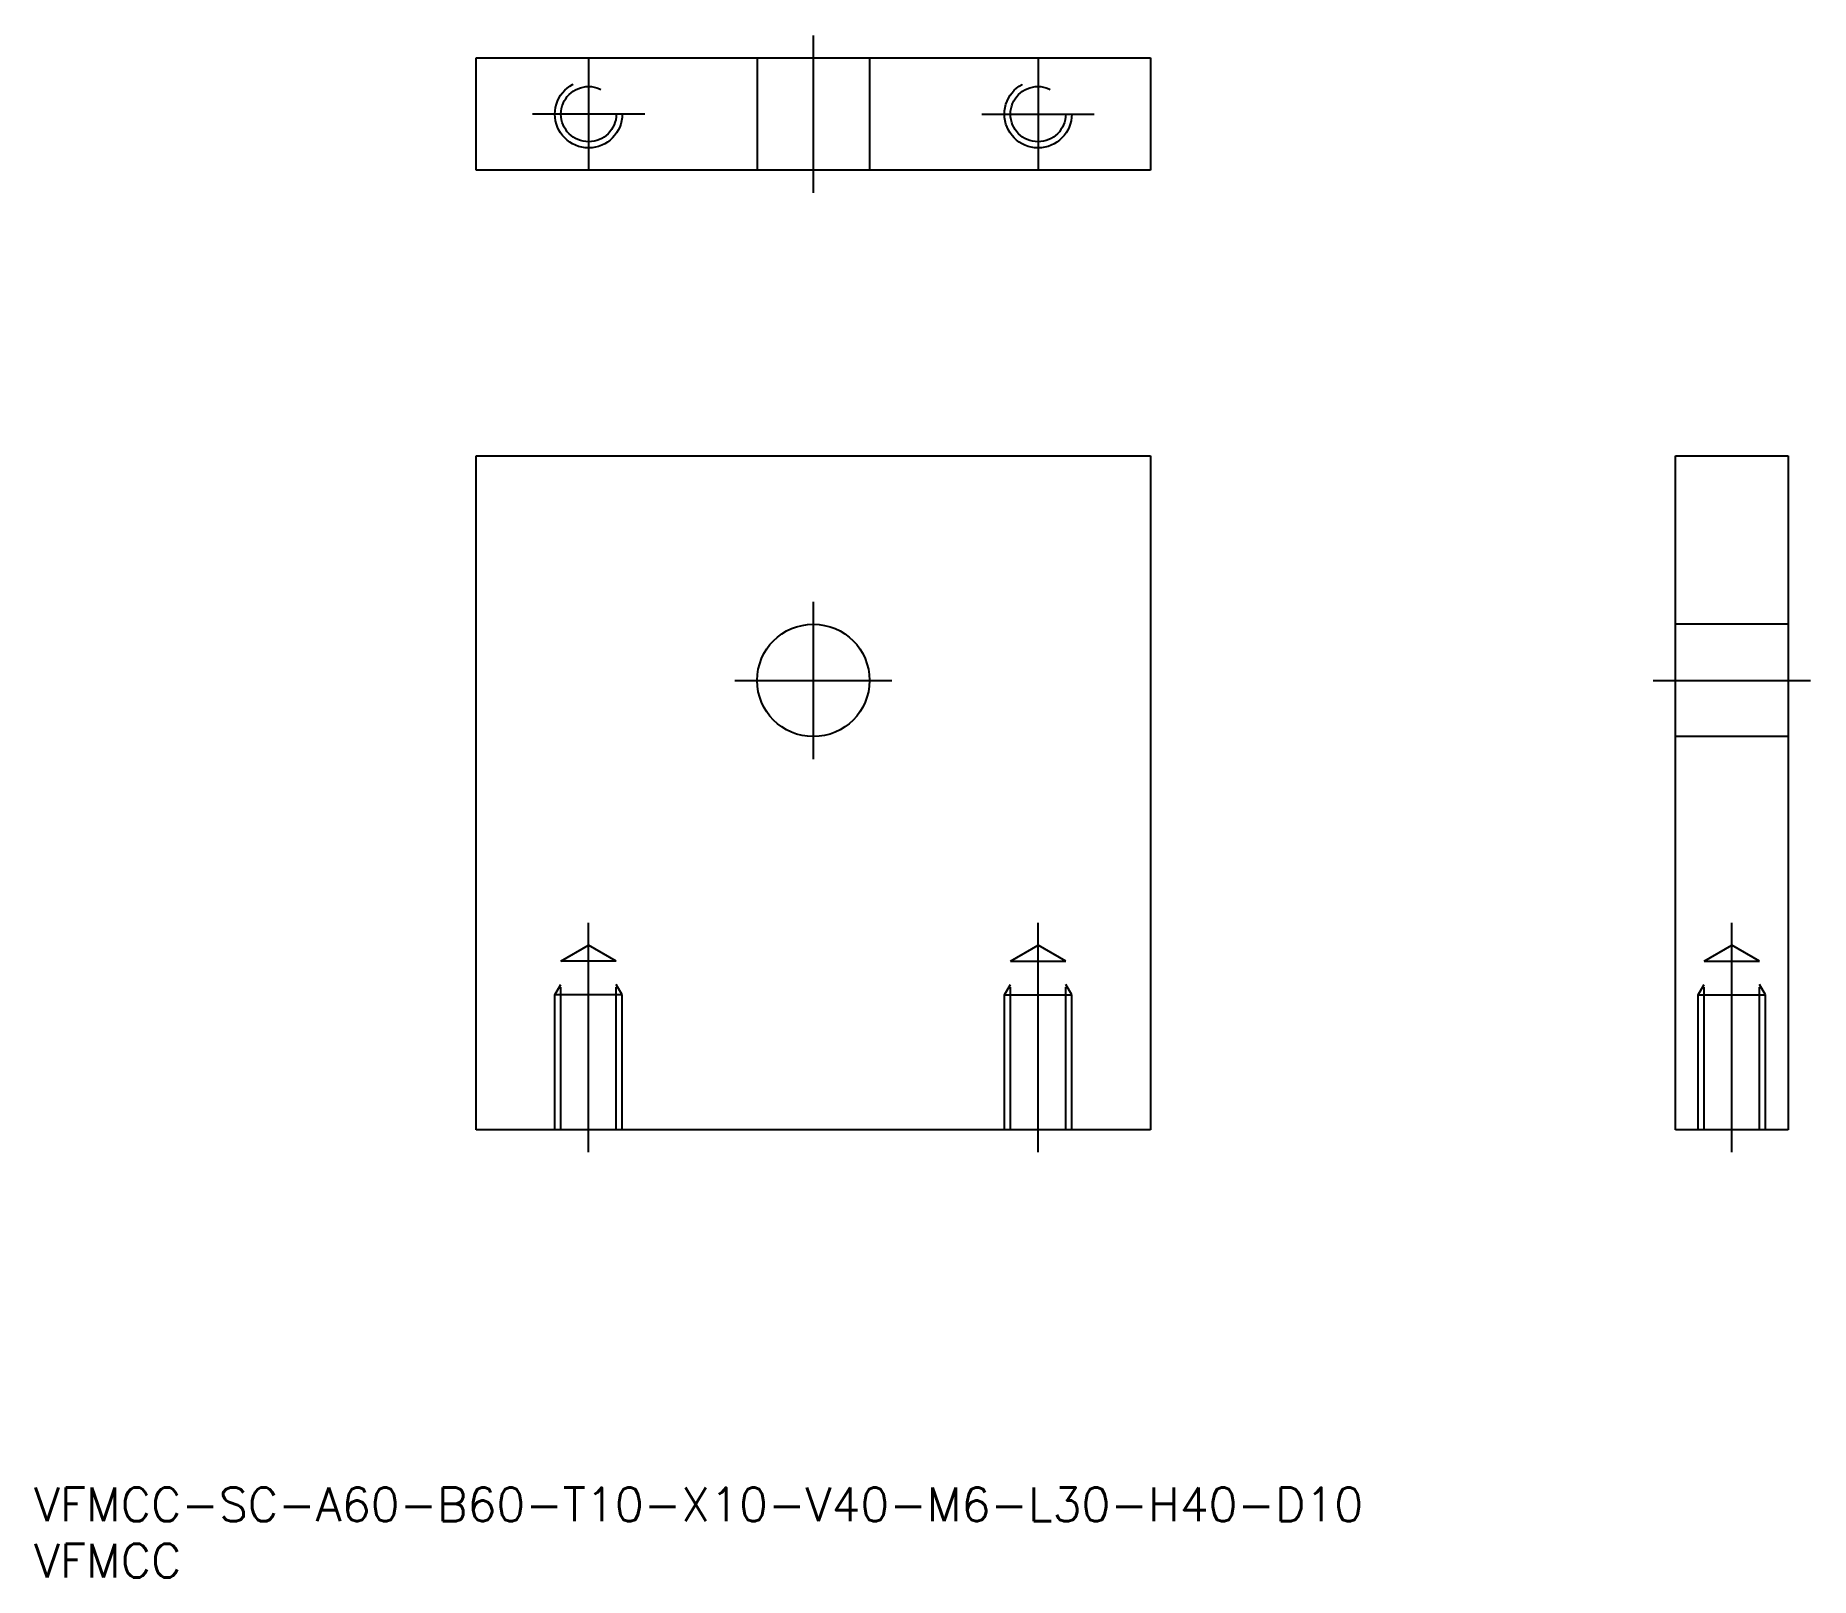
# Model space of a CAD drawing. Extents: x 0 to 158, y 0 to 137.
import ezdxf

# ---------------------------------------------------------------- set-up
doc = ezdxf.new("R2010")
doc.units = 0
doc.linetypes.add('CENTER', pattern=[50.8, 31.75, -6.35, 6.35, -6.35])
doc.linetypes.add('DASHED', pattern=[19.05, 12.7, -6.35])
doc.layers.get('0').update_dxf_attribs({"linetype": 'CONTINUOUS'})
doc.layers.add('CENTER', color=1, linetype='CENTER')
doc.styles.get("Standard").update_dxf_attribs({"font": 'txt.shx', "height": 3, "bigfont": 'bigfont.shx'})

# ---------------------------------------------------------------- blocks, each defined once
blk = doc.blocks.new('*U1')
at = {"color": 7, "linetype": 'CONTINUOUS'}
blk.add_text('VFMCC-SC-A60-B60-T10-X10-V40-M6-L30-H40-D10', height=3, dxfattribs=at).set_placement((0, 5))
blk = doc.blocks.new('*U2')
at = {"color": 7, "linetype": 'CONTINUOUS'}
blk.add_text('VFMCC', height=3, dxfattribs=at).set_placement((0, 0))

msp = doc.modelspace()

# ---------------------------------------------------------------- linework, layer by layer
at = {"color": 7, "linetype": 'CONTINUOUS'}
for p, q in [((39.352956, 135.244844), (99.352956, 135.244844)), ((39.352956, 125.244844), (39.352956, 135.244844)), ((99.352956, 135.244844), (99.352956, 125.244844)), ((99.352956, 125.244844), (39.352956, 125.244844)), ((39.352956, 99.846475), (99.352956, 99.846475)), ((39.352956, 39.846475), (39.352956, 99.846475)), ((99.352956, 99.846475), (99.352956, 39.846475)), ((146.095241, 99.846475), (156.095241, 99.846475)), ((146.095241, 39.846475), (146.095241, 99.846475)), ((156.095241, 99.846475), (156.095241, 39.846475)), ((99.352956, 39.846475), (39.352956, 39.846475)), ((156.095241, 39.846475), (146.095241, 39.846475))]:
    msp.add_line(p, q, dxfattribs=at)
at = {"color": 3, "linetype": 'DASHED'}
for p, q in [((64.352956, 135.244844), (64.352956, 125.244844)), ((74.352956, 135.244844), (74.352956, 125.244844)), ((156.095241, 84.846475), (146.095241, 84.846475)), ((156.095241, 74.846475), (146.095241, 74.846475)), ((46.894456, 54.846475), (49.352956, 56.26589)), ((51.811456, 54.846475), (49.352956, 56.26589)), ((86.894456, 54.846475), (89.352956, 56.26589)), ((91.811456, 54.846475), (89.352956, 56.26589)), ((148.636741, 54.846475), (151.095241, 56.26589)), ((153.553741, 54.846475), (151.095241, 56.26589)), ((46.894456, 39.846475), (46.894456, 54.846475)), ((51.811456, 54.846475), (46.894456, 54.846475)), ((51.811456, 39.846475), (51.811456, 54.846475)), ((86.894456, 39.846475), (86.894456, 54.846475)), ((86.894456, 54.846475), (91.811456, 54.846475)), ((91.811456, 39.846475), (91.811456, 54.846475)), ((148.636741, 39.846475), (148.636741, 54.846475)), ((148.636741, 54.846475), (153.553741, 54.846475)), ((153.553741, 39.846475), (153.553741, 54.846475)), ((46.352956, 51.846475), (46.894456, 52.78438)), ((52.352956, 51.846475), (51.811456, 52.78438)), ((86.352956, 51.846475), (86.894456, 52.78438)), ((92.352956, 51.846475), (91.811456, 52.78438)), ((148.095241, 51.846475), (148.636741, 52.78438)), ((154.095241, 51.846475), (153.553741, 52.78438)), ((46.352956, 39.846475), (46.352956, 51.846475)), ((52.352956, 51.846475), (46.352956, 51.846475)), ((52.352956, 39.846475), (52.352956, 51.846475)), ((86.352956, 39.846475), (86.352956, 51.846475)), ((86.352956, 51.846475), (92.352956, 51.846475)), ((92.352956, 39.846475), (92.352956, 51.846475)), ((148.095241, 39.846475), (148.095241, 51.846475)), ((148.095241, 51.846475), (154.095241, 51.846475)), ((154.095241, 39.846475), (154.095241, 51.846475))]:
    msp.add_line(p, q, dxfattribs=at)
for centre, radius in [((49.352956, 130.244844), 3), ((49.352956, 130.244844), 2.4585), ((89.352956, 130.244844), 3), ((89.352956, 130.244844), 2.4585)]:
    msp.add_circle(centre, radius, dxfattribs=at)
at = {"color": 7, "linetype": 'CONTINUOUS'}
msp.add_circle((69.352956, 79.846475), 5, dxfattribs=at)
at = {"layer": 'CENTER', "color": 1, "linetype": 'CENTER'}
for p, q in [((69.352956, 123.244844), (69.352956, 137.244844)), ((49.352956, 135.244844), (49.352956, 125.244844)), ((89.352956, 135.244844), (89.352956, 125.244844)), ((54.352956, 130.244844), (44.352956, 130.244844)), ((84.352956, 130.244844), (94.352956, 130.244844)), ((69.352956, 72.846475), (69.352956, 86.846475)), ((62.352956, 79.846475), (76.352956, 79.846475)), ((144.095241, 79.846475), (158.095241, 79.846475)), ((49.352956, 37.846475), (49.352956, 58.26589)), ((89.352956, 37.846475), (89.352956, 58.26589)), ((151.095241, 37.846475), (151.095241, 58.26589))]:
    msp.add_line(p, q, dxfattribs=at)

# ---------------------------------------------------------------- block references
at = {"color": 7, "linetype": 'CONTINUOUS'}
for name in ['*U1', '*U2']:
    msp.add_blockref(name, (0, 0), dxfattribs=at)

doc.saveas('drawing.dxf')
